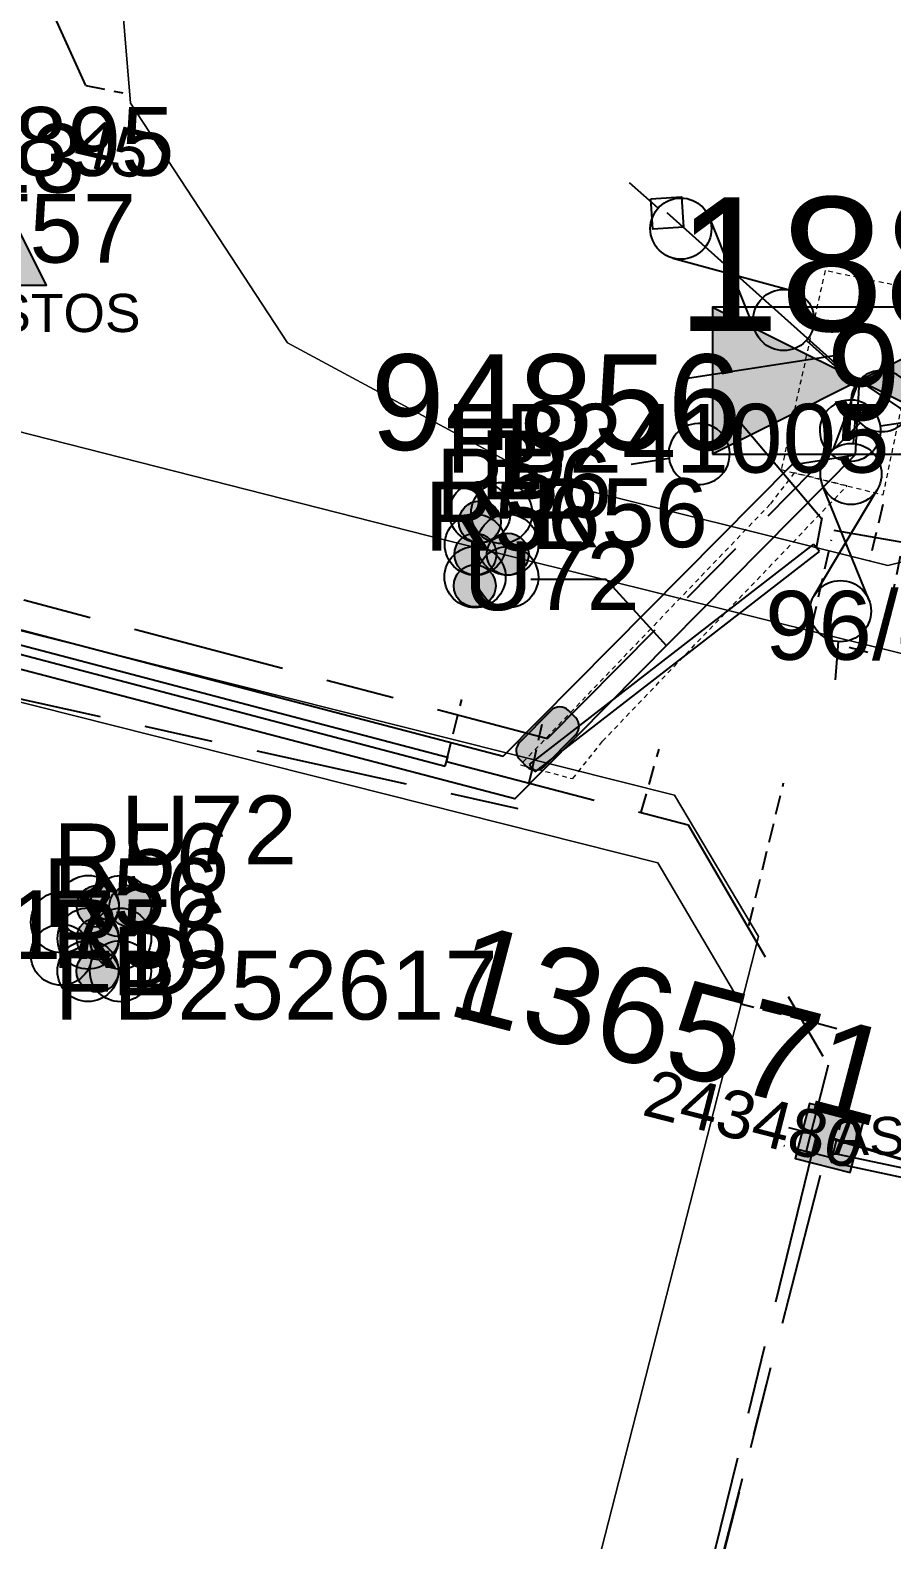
# Model space of a CAD drawing. Header units: metres. Extents: x 313711 to 315840, y 6256069 to 6257554.
# Drawn here: x 315258.96 to 315281.51, y 6256588.02 to 6256627.52 of the extents above; entities that cross this region are included whole.
import ezdxf
from ezdxf.enums import TextEntityAlignment as Align

# ---------------------------------------------------------------- set-up
doc = ezdxf.new("R2010")
doc.units = ezdxf.units.M
for name, pattern in [('Cable Exist UG', [8.2, 4, -1.2, 1.8, -1.2]), ('DASHED', [0.75, 0.5, -0.25]), ('HIDDEN', [0.375, 0.25, -0.125]), ('HIDDEN2', [0.1875, 0.125, -0.0625])]:
    doc.linetypes.add(name, pattern=pattern)
doc.layers.get('0').update_dxf_attribs({"color": 6})
for name, color, linetype in [('_User DUCT CONFIGS', 7, 'Continuous'), ('_User EARTHING', 7, 'Continuous'), ('Duct_SP_EXT', 7, 'Continuous'), ('Equip_HV_EXT', 7, 'Continuous'), ('Equip_LV_EXT', 7, 'Continuous'), ('Equip_SP_SL_EXT', 7, 'Continuous'), ('Mains_HV_EXT', 7, 'Continuous'), ('Mains_SL_EXT', 7, 'Continuous'), ('Services_SP_EXT', 7, 'Continuous'), ('Sub_SP_EXT', 7, 'Continuous'), ('SupportsUG_SP_LV_SL_EXT', 7, 'Continuous'), ('Trench_SP_EXT', 7, 'Continuous'), ('UG_Details_SP_MISC', 7, 'Continuous')]:
    doc.layers.add(name, color=color, linetype=linetype)
for name, color, linetype, lineweight in [('Cadastre Land Parcels_SP_EXT', 9, 'Continuous', 5), ('Cadastre Other Property_SP_EXT', 9, 'HIDDEN', 5), ('Cadastre Roads_SP_EXT', 9, 'Continuous', 5)]:
    doc.layers.add(name, color=color, linetype=linetype, lineweight=lineweight)
doc.layers.add('UNKNOWN_FEATURES', color=1, linetype='DASHED', plot=False)
doc.styles.add('COLUMN_LABEL', font='arial.ttf')
doc.styles.add('iecARIAL', font='arial.ttf', dxfattribs={"height": 2})
doc.styles.add('iecNAME', font='times.ttf')
doc.styles.add('POLE_LABEL', font='arial.ttf')
doc.styles.get("Standard").update_dxf_attribs({"font": 'arial.ttf'})
doc.styles.add('SWITCH_LABEL', font='arial.ttf', dxfattribs={"height": 2.5})

# ---------------------------------------------------------------- blocks, each defined once
blk = doc.blocks.new('SUB_PADMOUNT_EXT')
for points in [[(0, 0), (-3.84, 1.92), (-3.84, -1.92)], [(0, 0), (3.84, 1.92), (3.84, -1.92)]]:
    blk.add_hatch(color=256).paths.add_polyline_path(points)
for p, q in [((3.84, 1.92), (-3.84, -1.92)), ((-3.84, 1.92), (3.84, -1.92))]:
    blk.add_line(p, q)
blk.add_lwpolyline([(-3.84, -1.92), (3.84, -1.92), (3.84, 1.92), (-3.84, 1.92)], close=True)
for tag, height, flags, p in [('ASSET_NUM', 3.5, 8, (2, 2)), ('STREET_CODE', 0.2, 9, (1.5, 0)), ('CONSTRUCTED_VOLTAGE', 0.2, 9, (1.5, -0.2)), ('NO_PHASES', 0.2, 9, (1.5, -0.4)), ('OPERATING_VOLTAGE', 0.2, 9, (1.5, -0.6)), ('ORIENTATION', 0.2, 9, (1.5, -0.8)), ('OWNED_BY', 0.2, 9, (1.5, -1)), ('OPERATED_BY', 0.2, 9, (1.5, -1.2)), ('SECONDARY_VOLTAGE', 0.2, 9, (1.5, -1.6)), ('MAINTAINED_BY', 0.2, 9, (1.5, -1.4)), ('STATE', 0.2, 9, (1.5, -1.8)), ('PARENT', 0.2, 9, (1.5, -2)), ('SUBSTATION_TYPE', 0.2, 9, (1.5, -2.2)), ('USAGE', 0.2, 9, (1.5, -2.4)), ('LEGEND', 0.2, 9, (1.5, -2.6)), ('LOCATION', 0.2, 9, (1.5, -2.8)), ('STREETNAME', 0.2, 9, (1.5, -3)), ('SUBURB', 0.2, 9, (1.5, -3.2)), ('Z', 0.2, 1, (1.5, -3.6)), ('NOTES', 0.2, 9, (1.5, -3.4))]:
    blk.add_attdef(tag, text='', height=height, dxfattribs=dict(flags=flags)).set_placement(p, align=Align.MIDDLE_LEFT)
blk = doc.blocks.new('COLUMN_EXT')
blk.add_hatch(color=256).paths.add_polyline_path([(-1.485, 1.485), (-1.485, -1.485), (1.485, -1.485), (1.485, 1.485)])
blk.add_lwpolyline([(-1.485, -1.485), (1.485, -1.485), (1.485, 1.485), (-1.485, 1.485)], close=True)
for tag, height, style, flags, p in [('ASSET_NUM', 2.5, 'COLUMN_LABEL', 8, (2, 2)), ('STRUCTURE_PLANT_NUMBER', 0.2, 'POLE_LABEL', 9, (1.813, 0.031)), ('STREET_CODE', 0.2, 'COLUMN_LABEL', 9, (1.813, -0.2))]:
    blk.add_attdef(tag, text='', height=height, dxfattribs=dict(style=style, flags=flags)).set_placement(p, align=Align.MIDDLE_LEFT)
at = {"flags": 9}
for tag, p in [('OWNED_BY', (1.813, -0.6)), ('STATE', (1.813, -0.8)), ('COLUMN_TYPE', (1.813, -0.4)), ('STREETNAME', (1.813, -1.6)), ('USAGE', (1.813, -1)), ('LEGEND', (1.813, -1.2)), ('LOCATION', (1.813, -1.4)), ('SUBURB', (1.813, -1.8)), ('NOTES', (1.813, -2))]:
    blk.add_attdef(tag, text='', height=0.2, dxfattribs=at).set_placement(p, align=Align.MIDDLE_LEFT)
at = {"flags": 1}
blk.add_attdef('Z', (1.813, -2.351), '', height=0.2, dxfattribs=at)
blk = doc.blocks.new('DUCT_EXT')
blk.add_circle((0, 0.8), 0.8)
at = {"flags": 1}
blk.add_attdef('Z', (0, 0), '', height=0.2, dxfattribs=at)
at = {"flags": 9}
for tag, p in [('DUCT_CODE', (0, 0)), ('XSECT_TYPE', (0, -0.2)), ('FB_REFERENCE', (0, -0.4)), ('STATE', (0, -0.6)), ('NOTES', (0, -0.8))]:
    blk.add_attdef(tag, text='', height=0.2, dxfattribs=at).set_placement(p, align=Align.MIDDLE_LEFT)
blk = doc.blocks.new('SL_LANTERN_EXT')
at = {"lineweight": 40}
for p, q in [((0, 1.968), (0, 6.468)), ((-1.459, 5.676), (-1.061, 5.278)), ((1.458, 5.676), (1.06, 5.278)), ((-2.25, 4.218), (2.25, 4.218)), ((-1.459, 2.759), (-1.061, 3.157)), ((1.458, 2.759), (1.06, 3.157)), ((0, 0), (0, 2.721))]:
    blk.add_line(p, q, dxfattribs=at)
blk.add_circle((0, 4.218), 1.5, dxfattribs=at)
at = {"style": 'iecARIAL', "flags": 8}
blk.add_attdef('ASSET_NUM', (1.5, 1.5), '', height=2.5, dxfattribs=at)
for tag, p, height, flags in [('CONSTRUCTED_VOLTAGE', (0.981, -0.653), 0.2, 9), ('CONTROL_TYPE', (0.981, -0.853), 0.2, 9), ('LNUMBER', (2.181, -3.253), 2.5, 8), ('LANTERN_PURPOSE', (0.981, -1.053), 0.2, 9), ('LANTERN_TYPE', (0.981, -1.253), 0.2, 9), ('OPERATING_VOLTAGE', (0.981, -1.653), 0.2, 9), ('NO_PHASES', (0.981, -1.453), 0.2, 9), ('ORIENTATION', (0.981, -1.853), 0.2, 9), ('OWNED_BY', (0.981, -2.053), 0.2, 9), ('STATE', (0.981, -2.253), 0.2, 9), ('USAGE', (0.981, -2.453), 0.2, 9), ('CEXIST', (0.981, -2.653), 0.2, 9), ('CNEW', (0.981, -2.853), 0.2, 9), ('CNUMBER', (0.981, -3.053), 0.2, 9), ('CREMOVE', (0.981, -3.253), 0.2, 9), ('CREPLACE', (0.981, -3.453), 0.2, 9), ('LKINGHEIGHT', (0.981, -3.653), 0.2, 9), ('LBRACKET', (0.981, -3.853), 0.2, 9), ('LBRACKETVOCAB', (0.981, -4.053), 0.2, 9), ('LCATEGORY', (0.981, -4.253), 0.2, 9), ('LCHARGE1', (0.981, -4.453), 0.2, 9), ('LCHARGE1PERCENT', (0.981, -4.653), 0.2, 9), ('LCHARGE2', (0.981, -4.853), 0.2, 9), ('LCHARGE2PERCENT', (0.981, -5.053), 0.2, 9), ('LCHARGE3', (0.981, -5.253), 0.2, 9), ('LCHARGE3PERCENT', (0.981, -5.453), 0.2, 9), ('LEXIST', (0.981, -5.653), 0.2, 9), ('LLAMP', (0.981, -5.853), 0.2, 9), ('LLAMPVOCAB', (0.981, -6.053), 0.2, 9), ('LMAST', (0.981, -6.253), 0.2, 9), ('LMASTVOCAB', (0.981, -6.453), 0.2, 9), ('LNEW', (0.981, -6.653), 0.2, 9), ('LANTNUMBER', (0.981, -6.853), 0.2, 9), ('LOUTREACH', (0.981, -7.253), 0.2, 9), ('LOUTREACHVOCAB', (0.981, -7.453), 0.2, 9), ('LRATECODE', (0.981, -7.653), 0.2, 9), ('LREMOVE', (0.981, -7.853), 0.2, 9), ('LREPLACE', (0.981, -8.053), 0.2, 9), ('LTYPE', (0.981, -8.253), 0.2, 9), ('LTYPEVOCAB', (0.981, -8.453), 0.2, 9), ('LEGEND', (0.981, -8.653), 0.2, 9), ('LOCATION', (0.981, -8.853), 0.2, 9), ('STREETNAME', (0.981, -9.253), 0.2, 9), ('NOTES', (0.981, -9.053), 0.2, 9), ('SUBURB', (0.981, -9.453), 0.2, 1)]:
    blk.add_attdef(tag, p, '', height=height, dxfattribs=dict(flags=flags))
blk = doc.blocks.new('CCP_EXT')
at = {"flags": 9}
for tag, p in [('OWNED_BY', (0, -1)), ('USAGE', (0, -1.2)), ('LEGEND', (0, -1.4)), ('LIFE_SUPPORT', (0, -1.6)), ('STATE', (0, -1.8)), ('NOTES', (0, -2))]:
    blk.add_attdef(tag, text='', height=0.2, dxfattribs=at).set_placement(p, align=Align.MIDDLE_LEFT)
blk.add_wipeout([(0, 0.566), (0.566, 0), (0, -0.566), (-0.566, 0)])
blk.add_lwpolyline([(-0.566, 0), (0, 0.566), (0.566, 0), (0, -0.566), (-0.566, 0)])
at = {"flags": 1}
blk.add_attdef('Z', (0, 0), '', height=0.2, dxfattribs=at)
at = {"flags": 9}
for tag, p in [('CCP_TYPE', (0, 0)), ('CONSTRUCTED_VOLTAGE', (0, -0.2)), ('NO_PHASES', (0, -0.4)), ('OPERATING_VOLTAGE', (0, -0.6)), ('ORIENTATION', (0, -0.8))]:
    blk.add_attdef(tag, text='', height=0.2, dxfattribs=at).set_placement(p, align=Align.MIDDLE_LEFT)
blk = doc.blocks.new('HV_STJ_EXT')
h = blk.add_hatch(color=256)
edge = h.paths.add_edge_path()
edge.add_ellipse((-0.586, 0.131), major_axis=(0.226, 0.226), ratio=1, start_angle=45, end_angle=135)
edge.add_line((-0.906, 0.131), (-0.906, -0.131))
edge.add_ellipse((-0.586, -0.131), major_axis=(0.226, 0.226), ratio=1, start_angle=135, end_angle=225)
edge.add_line((-0.586, -0.451), (0.586, -0.451))
edge.add_ellipse((0.586, -0.131), major_axis=(-0.226, 0.226), ratio=1, start_angle=135, end_angle=225)
edge.add_line((0.906, -0.131), (0.906, 0.131))
edge.add_ellipse((0.586, 0.131), major_axis=(-0.226, 0.226), ratio=1, start_angle=225, end_angle=315)
edge.add_line((0.586, 0.451), (-0.586, 0.451))
blk.add_lwpolyline([(-0.906, 0.131), (-0.906, -0.131, 0.414214), (-0.586, -0.451), (0.586, -0.451, 0.414214), (0.906, -0.131), (0.906, 0.131, 0.414214), (0.586, 0.451), (-0.586, 0.451, 0.414214)], format="xyb", close=True)
for tag, flags, p in [('ORIENTATION', 9, (1.5, 0)), ('USAGE', 9, (1.5, -0.2)), ('LEGEND', 9, (1.5, -0.4)), ('Z', 1, (1.5, -0.8)), ('NOTES', 9, (1.5, -0.6))]:
    blk.add_attdef(tag, text='', height=0.2, dxfattribs=dict(flags=flags)).set_placement(p, align=Align.MIDDLE_LEFT)
blk = doc.blocks.new('WARNING_FEATURE_EXT')
h = blk.add_hatch(color=2)
h.dxf.hatch_style = 1
h.paths.add_polyline_path([(0.001, 1.995), (-0.994, -0.001), (0.997, -0.001)])
at = {"color": 18, "true_color": 0x000000}
blk.add_lwpolyline([(-0.994, -0.001), (0.001, 1.995), (0.997, -0.001)], close=True, dxfattribs=at)
at = {"color": 18, "true_color": 0x000000, "insert": (0.001, 0.872), "char_height": 1.5, "attachment_point": 5, "line_spacing_factor": 1.5, "style": 'iecNAME'}
blk.add_mtext_dynamic_manual_height_columns('!', width=1.5, gutter_width=4, heights=[0], dxfattribs=at)
at = {"color": 2, "flags": 1}
for tag, p in [('STATE', (1.191, 2.008)), ('HAZMAT_ID', (1.191, 0.723))]:
    blk.add_attdef(tag, p, '', height=0.8, dxfattribs=at)
at = {"color": 2}
blk.add_attdef('WARNING_TYPE', text='', height=1, dxfattribs=at).set_placement((-4.067, -1.217), (4.875, -1.217), align=Align.ALIGNED)
at = {"color": 2, "flags": 1}
blk.add_attdef('WARNING_DESC', text='', height=0.8, dxfattribs=at).set_placement((1.191, -0.562), align=Align.MIDDLE_CENTER)
blk = doc.blocks.new('LV_UG_DFUSE_CLOSED_EXT')
for points in [[(5.04, 0.726), (2.156, -0.717)], [(5.049, -0.707), (2.156, 0.717)], [(1, 0), (0, 0)], [(6.2, 0.013), (7.2, 0.013)]]:
    blk.add_lwpolyline(points)
for centre in [(1.8, 0), (5.4, 0.011)]:
    blk.add_circle(centre, 0.8)
at = {"flags": 9}
for tag, p in [('ACTUAL_STATUS', (0, 0)), ('CONSTRUCTED_VOLTAGE', (0, -0.2)), ('NO_PHASES', (0, -0.4)), ('OPERATING_VOLTAGE', (0, -0.6)), ('ORIENTATION', (0, -0.8)), ('STATE', (0, -1)), ('SWITCH_TYPE', (0, -1.2)), ('USAGE', (0, -1.4)), ('NOTES', (0, -1.6))]:
    blk.add_attdef(tag, text='', height=0.2, dxfattribs=at).set_placement(p, align=Align.MIDDLE_LEFT)
at = {"flags": 1}
blk.add_attdef('Z', (0, 0), '', height=0.2, dxfattribs=at)
blk = doc.blocks.new('SWG_HOLEC_SU_EXT')
blk.add_line((1.8, -2), (5.8, -2))
for points in [[(1.8, -0.8, 1), (1.8, 0.8, 1)], [(5.8, -0.8, 1), (5.8, 0.8, 1)]]:
    blk.add_lwpolyline(points, format="xyb", close=True)
for points in [[(1, 0), (0, 0)], [(6.6, 0), (7.6, 0)]]:
    blk.add_lwpolyline(points)
at = {"style": 'SWITCH_LABEL', "flags": 8}
blk.add_attdef('ASSET_NUM', text='', height=2.5, rotation=179.9544, dxfattribs=at).set_placement((-2.4, 0), align=Align.MIDDLE_LEFT)
at = {"flags": 1}
blk.add_attdef('Z', (0, 0), '', height=0.2, dxfattribs=at)
at = {"flags": 9}
for tag, p in [('ACTUAL_STATUS', (0, -0.4)), ('CONSTRUCTED_VOLTAGE', (0, -0.6)), ('NO_PHASES', (0, -0.8)), ('OPERATING_VOLTAGE', (0, -1)), ('ORIENTATION', (0, -1.2)), ('OWNED_BY', (0, -1.4)), ('PARENT', (0, -1.6)), ('STATE', (0, -1.8)), ('SWITCH_TYPE', (0, -2)), ('USAGE', (0, -2.2)), ('LOCATION', (0, -2.4)), ('STREETNAME', (0, -2.6)), ('SUBURB', (0, -2.8)), ('NOTES', (0, -3))]:
    blk.add_attdef(tag, text='', height=0.2, dxfattribs=at).set_placement(p, align=Align.MIDDLE_LEFT)
at = {"style": 'SWITCH_LABEL', "flags": 9}
blk.add_attdef('STREET_CODE', text='', height=0.2, dxfattribs=at).set_placement((0, -0.2), align=Align.MIDDLE_LEFT)
blk = doc.blocks.new('CABLE_LARGE_EXT')
h = blk.add_hatch(color=256)
edge = h.paths.add_edge_path()
edge.add_arc((0, 0.55), 0.55, 0, 360)
blk.add_circle((0, 0.55), 0.55)
at = {"flags": 1}
blk.add_attdef('Z', (0, 0), '', height=0.2, dxfattribs=at)
at = {"flags": 9}
for tag, p in [('COND_CODE', (0, 0)), ('STATE', (0, -0.4)), ('FB_REFERENCE', (0, -0.2)), ('XSECT_SIZE', (0, -0.6)), ('NOTES', (0, -0.8))]:
    blk.add_attdef(tag, text='', height=0.2, dxfattribs=at).set_placement(p, align=Align.MIDDLE_LEFT)

msp = doc.modelspace()

# ---------------------------------------------------------------- linework, layer by layer
at = {"layer": '_User DUCT CONFIGS'}
msp.add_lwpolyline([(315272.063, 6256613.154), (315274.023, 6256613.154), (315275.613, 6256611.41)], dxfattribs=at)
at = {"layer": 'Cadastre Land Parcels_SP_EXT', "linetype": 'Continuous'}
for points in [[(315408.258, 6256580.572), (315417.526, 6256614.376), (315401.137, 6256618.493), (315391.89, 6256584.684), (315375.68, 6256588.754), (315362.355, 6256592.101), (315382.232, 6256666.648), (315382.232, 6256666.648), (315365.915, 6256670.928), (315350.52, 6256610.79), (315346.809, 6256608.578), (315292.365, 6256622.212), (315291.61, 6256618.815), (315289.499, 6256609.304), (315280.001, 6256611.644), (315269.351, 6256614.301), (315253.819, 6256618.248), (315252.535, 6256613.358), (315275.822, 6256607.505), (315278.022, 6256603.809), (315277.568, 6256602.036), (315262.882, 6256544.759)], [(315260.702, 6256653.828), (315259.015, 6256644.306), (315262.685, 6256643.342), (315260.965, 6256633.084), (315261.582, 6256625.614), (315265.688, 6256619.344), (315272.288, 6256615.792), (315281.401, 6256613.511), (315284.7, 6256614.335)], [(315284.7, 6256614.335), (315281.401, 6256613.511), (315272.288, 6256615.792), (315272.288, 6256615.792), (315265.688, 6256619.344), (315261.582, 6256625.614), (315260.965, 6256633.084), (315262.685, 6256643.342), (315259.015, 6256644.306), (315257.415, 6256634.746), (315255.652, 6256625.19), (315253.819, 6256618.248), (315269.351, 6256614.301), (315280.001, 6256611.644), (315289.499, 6256609.304)]]:
    msp.add_lwpolyline(points, dxfattribs=at)
msp.add_lwpolyline([(315242.821, 6256613.94), (315237.826, 6256616.179), (315238.384, 6256618.462), (315235.163, 6256619.258), (315232.953, 6256619.791), (315217.06, 6256623.376), (315207.804, 6256625.471), (315199.554, 6256627.461), (315190.953, 6256629.507), (315185.745, 6256608.244), (315198.309, 6256605.316), (315198.315, 6256605.34), (315212.283, 6256602.136), (315233.121, 6256597.142), (315233.372, 6256598.178), (315240.481, 6256596.404), (315238.407, 6256587.827), (315253.607, 6256583.957), (315244.036, 6256545.698), (315258.434, 6256542.102), (315262.882, 6256544.759), (315277.568, 6256602.036), (315275.384, 6256605.731), (315242.821, 6256613.94)], close=True, dxfattribs=at)
at = {"layer": 'Cadastre Other Property_SP_EXT', "linetype": 'HIDDEN2'}
for points in [[(315278.614, 6256616.024), (315281.284, 6256615.364), (315282.389, 6256620.682), (315279.76, 6256621.23), (315278.614, 6256616.024)], [(315271.789, 6256608.299), (315273.157, 6256607.937), (315273.936, 6256608.916), (315280.335, 6256615.6), (315278.954, 6256615.94), (315278.321, 6256615.116), (315271.789, 6256608.299)]]:
    msp.add_lwpolyline(points, close=True, dxfattribs=at)
at = {"layer": 'Duct_SP_EXT'}
for p, q in [((315247.346, 6256614.177), (315269.821, 6256608.268)), ((315247.407, 6256614.409), (315269.882, 6256608.5)), ((315272.029, 6256608.305), (315279.466, 6256614.069)), ((315272.176, 6256608.115), (315279.613, 6256613.879)), ((315279.466, 6256614.069), (315279.539, 6256613.974)), ((315279.613, 6256613.879), (315279.539, 6256613.974)), ((315269.821, 6256608.268), (315269.851, 6256608.384)), ((315269.882, 6256608.5), (315269.851, 6256608.384)), ((315272.029, 6256608.305), (315272.102, 6256608.21)), ((315272.176, 6256608.115), (315272.102, 6256608.21)), ((315279.92, 6256597.901), (315279.945, 6256598.019)), ((315279.97, 6256598.136), (315279.945, 6256598.019)), ((315279.97, 6256598.136), (315291.701, 6256595.637)), ((315279.92, 6256597.901), (315291.651, 6256595.402))]:
    msp.add_line(p, q, dxfattribs=at)
at = {"layer": 'Mains_HV_EXT', "linetype": 'Cable Exist UG'}
for points in [[(315351.239, 6256624.45), (315352.586, 6256623.103), (315356.004, 6256620.822), (315356.004, 6256620.822), (315353.155, 6256608.907), (315347.7, 6256605.665), (315290.214, 6256620.185), (315287.012, 6256618.047), (315282.199, 6256617.322), (315280.657, 6256618.352)], [(315272.5, 6256608.986), (315279.976, 6256616.538), (315280.657, 6256618.352)], [(315253.765, 6256613.95), (315272.5, 6256608.986)], [(315256.879, 6256610.425), (315272.007, 6256607.096)]]:
    msp.add_lwpolyline(points, dxfattribs=at)
at = {"layer": 'Mains_SL_EXT', "linetype": 'Cable Exist UG'}
msp.add_lwpolyline([(315268.449, 6256553.978), (315279.886, 6256598.534)], dxfattribs=at)
at = {"layer": 'Services_SP_EXT'}
for points in [[(315280.656, 6256618.352), (315280.552, 6256616.409), (315271.645, 6256607.411), (315246.518, 6256613.989), (315245.513, 6256613.807), (315244.92, 6256613.167), (315239.499, 6256596.78), (315237.097, 6256597.375), (315235.935, 6256597.966)], [(315235.935, 6256597.966), (315237.448, 6256598.318), (315238.841, 6256597.973), (315244.039, 6256613.688), (315245.007, 6256614.731), (315246.557, 6256615.013), (315271.34, 6256608.524), (315278.891, 6256616.152), (315280.552, 6256616.409)]]:
    msp.add_lwpolyline(points, dxfattribs=at)
at = {"layer": 'Trench_SP_EXT', "linetype": 'Cable Exist UG'}
for points in [[(315260.415, 6256626.079), (315259.57, 6256627.943)], [(315279.678, 6256614.731), (315277.572, 6256617.214)], [(315279.539, 6256613.974), (315279.685, 6256614.772)], [(315281.902, 6256614.095), (315279.998, 6256614.434)], [(315269.851, 6256608.384), (315276.181, 6256606.727), (315276.181, 6256606.727), (315279.843, 6256600.442), (315279.267, 6256598.193), (315279.945, 6256598.019)], [(315272.102, 6256608.21), (315272.01, 6256607.836)], [(315279.427, 6256598.135), (315279.546, 6256598.621)], [(315268.711, 6256554.427), (315279.427, 6256598.135)]]:
    msp.add_lwpolyline(points, dxfattribs=at)
at = {"layer": 'UG_Details_SP_MISC', "linetype": 'Cable Exist UG', "flags": 128}
msp.add_lwpolyline([(315268.449, 6256553.609), (315278.443, 6256592.912)], dxfattribs=at)
at = {"layer": 'UNKNOWN_FEATURES'}
for points in [[(315260.415, 6256626.079), (315261.383, 6256625.883)], [(315281.274, 6256615.111), (315280.923, 6256613.63)], [(315279.423, 6256611.964), (315279.93, 6256614.188)], [(315281.339, 6256611.81), (315281.801, 6256614.078)], [(315280.876, 6256611.238), (315280.392, 6256611.37)], [(315269.851, 6256608.384), (315270.251, 6256610.009)], [(315272.102, 6256608.21), (315272.358, 6256609.36)], [(315274.952, 6256607.062), (315275.415, 6256608.71)], [(315277.766, 6256604.092), (315278.674, 6256607.824)], [(315280.798, 6256601.207), (315277.568, 6256602.036)], [(315278.802, 6256598.812), (315279.546, 6256598.621)], [(315279.945, 6256598.019), (315280.166, 6256598.881)], [(315279.427, 6256598.135), (315278.678, 6256598.328)]]:
    msp.add_lwpolyline(points, dxfattribs=at)

# ---------------------------------------------------------------- block references
at = {"layer": '_User DUCT CONFIGS'}
for name, p in [('DUCT_EXT', (315270.726, 6256614.105)), ('DUCT_EXT', (315271.298, 6256614.088)), ('CABLE_LARGE_EXT', (315270.726, 6256614.105)), ('DUCT_EXT', (315270.609, 6256613.258)), ('DUCT_EXT', (315271.456, 6256613.26)), ('CABLE_LARGE_EXT', (315270.609, 6256613.258)), ('CABLE_LARGE_EXT', (315271.456, 6256613.26)), ('DUCT_EXT', (315270.601, 6256612.412)), ('DUCT_EXT', (315271.457, 6256612.409)), ('CABLE_LARGE_EXT', (315270.592, 6256612.431))]:
    msp.add_blockref(name, p, dxfattribs=at)
for name, p, rotation in [('DUCT_EXT', (315261.279, 6256604.6), 89.74897637164274), ('CABLE_LARGE_EXT', (315261.279, 6256604.6), 90.27986287676657), ('DUCT_EXT', (315262.129, 6256604.596), 89.74897637164274), ('CABLE_LARGE_EXT', (315262.129, 6256604.596), 89.74897637164274), ('DUCT_EXT', (315260.577, 6256604.178), 89.74897637164274), ('DUCT_EXT', (315261.275, 6256603.75), 89.74897637164274), ('CABLE_LARGE_EXT', (315261.275, 6256603.75), 90.11950305054573), ('DUCT_EXT', (315262.125, 6256603.746), 89.74897637164274), ('DUCT_EXT', (315260.573, 6256603.328), 89.74897637164274), ('DUCT_EXT', (315261.271, 6256602.9), 89.74897637164274), ('DUCT_EXT', (315262.121, 6256602.896), 89.74897637164274), ('CABLE_LARGE_EXT', (315261.271, 6256602.9), 90.09557503480353)]:
    msp.add_blockref(name, p, dxfattribs=dict(at, rotation=rotation))
at = {"layer": '_User EARTHING'}
ref = msp.add_blockref('WARNING_FEATURE_EXT', (315258.383, 6256620.84), dxfattribs=at)
ref.add_attrib('WARNING_TYPE', 'ASBESTOS', (315254.317, 6256619.623), dxfattribs={"layer": '0', "color": 2, "height": 1})
ref = msp.add_blockref('WARNING_FEATURE_EXT', (315284.049, 6256599.303), dxfattribs=at)
ref.add_attrib('WARNING_TYPE', 'ASBESTOS', (315279.983, 6256598.086), dxfattribs={"layer": '0', "color": 2, "height": 1})
at = {"layer": 'Equip_HV_EXT'}
ref = msp.add_blockref('SWG_HOLEC_SU_EXT', (315282.199, 6256617.322), dxfattribs=dict(at, rotation=188.8146403022587))
ref.add_attrib('ASSET_NUM', '94857', dxfattribs={"layer": '0', "height": 2.5, "style": 'SWITCH_LABEL'}).set_placement((315279.8, 6256618.572), align=Align.MIDDLE_LEFT)
at = {"layer": 'Equip_HV_EXT', "rotation": 45.29112248570777}
msp.add_blockref('HV_STJ_EXT', (315272.5, 6256608.986), dxfattribs=at)
at = {"layer": 'Equip_LV_EXT', "rotation": 265.4260787494076}
msp.add_blockref('LV_UG_DFUSE_CLOSED_EXT', (315280.584, 6256617.704), dxfattribs=at)
at = {"layer": 'Equip_SP_SL_EXT'}
ref = msp.add_blockref('SL_LANTERN_EXT', (315279.886, 6256598.534), dxfattribs=dict(at, rotation=253.4540326320943))
ref.add_attrib('ASSET_NUM', '136571', dxfattribs={"layer": '0', "height": 2.5, "rotation": 345.3142, "style": 'iecARIAL'}).set_placement((315281.386, 6256600.034), align=Align.MIDDLE_RIGHT)
at = {"layer": 'Sub_SP_EXT'}
ref = msp.add_blockref('SUB_PADMOUNT_EXT', (315280.657, 6256618.352), dxfattribs=at)
ref.add_attrib('ASSET_NUM', '18826', dxfattribs={"layer": '0', "height": 3.5}).set_placement((315282.657, 6256618.602), align=Align.BOTTOM_CENTER)
at = {"layer": 'SupportsUG_SP_LV_SL_EXT'}
ref = msp.add_blockref('COLUMN_EXT', (315279.886, 6256598.534), dxfattribs=dict(at, xscale=0.5, yscale=0.5, zscale=0.5, rotation=75.60381900265183))
ref.add_attrib('ASSET_NUM', '243480', dxfattribs={"layer": '0', "height": 1.25, "rotation": 345.6038, "style": 'COLUMN_LABEL'}).set_placement((315280.886, 6256598.909), align=Align.TOP_RIGHT)

# ---------------------------------------------------------------- texts
at = {"layer": '_User DUCT CONFIGS'}
for s, p in [('FB895', (315255.325, 6256623.711)), ('FB1/13', (315252.283, 6256623.273)), ('T57', (315257.402, 6256621.44)), ('FB241005', (315269.842, 6256615.945)), ('B', (315270.726, 6256615.248)), ('D', (315271.178, 6256615.247)), ('R56', (315269.573, 6256614.771)), ('R56', (315272.086, 6256613.993)), ('R56', (315269.275, 6256613.907)), ('U72', (315270.299, 6256612.346)), ('U72', (315261.329, 6256605.694)), ('R56', (315259.555, 6256604.964)), ('R56', (315259.291, 6256604.052)), ('FB252617', (315249.57, 6256603.216)), ('R56', (315259.514, 6256602.978)), ('B', (315261.096, 6256602.267)), ('D', (315261.546, 6256602.267)), ('FB252617', (315259.591, 6256601.634))]:
    msp.add_text(s, height=1.8, dxfattribs=at).set_placement(p)
at = {"layer": 'Cadastre Land Parcels_SP_EXT'}
msp.add_text('45', height=1.25, rotation=346.801, dxfattribs=at).set_placement((315260.032, 6256624.038))
at = {"layer": 'Cadastre Other Property_SP_EXT'}
msp.add_text('96/4807/2', height=1.8, dxfattribs=at).set_placement((315278.19, 6256611.049))

# ---------------------------------------------------------------- next in the draw order: block references
at = {"layer": 'Services_SP_EXT', "rotation": 318.899183101013}
msp.add_blockref('CCP_EXT', (315275.628, 6256622.739), dxfattribs=at)

# ---------------------------------------------------------------- next in the draw order: linework, layer by layer
at = {"layer": 'Cadastre Roads_SP_EXT', "linetype": 'Continuous'}
msp.add_lwpolyline([(315259.015, 6256644.306), (315256.08, 6256645.071), (315253.805, 6256635.654), (315243.162, 6256638.329), (315241.986, 6256633.459), (315241.957, 6256633.337), (315240.926, 6256628.984), (315238.384, 6256618.462), (315237.826, 6256616.179), (315242.821, 6256613.94), (315275.384, 6256605.731), (315277.568, 6256602.036), (315278.022, 6256603.809), (315275.822, 6256607.505), (315252.535, 6256613.358), (315253.819, 6256618.248), (315255.652, 6256625.19), (315257.415, 6256634.746), (315259.015, 6256644.306)], close=True, dxfattribs=at)
at = {"layer": 'Services_SP_EXT'}
msp.add_lwpolyline([(315280.706, 6256618.198), (315275.628, 6256622.739)], dxfattribs=at)

# ---------------------------------------------------------------- next in the draw order: block references
at = {"layer": 'Equip_HV_EXT'}
ref = msp.add_blockref('SWG_HOLEC_SU_EXT', (315279.976, 6256616.538), dxfattribs=dict(at, rotation=45.29112297961343))
ref.add_attrib('ASSET_NUM', '94856', dxfattribs={"layer": '0', "height": 2.5, "style": 'SWITCH_LABEL'}).set_placement((315277.577, 6256617.788), align=Align.MIDDLE_RIGHT)
at = {"layer": 'Equip_LV_EXT', "rotation": 138.1975096926642}
msp.add_blockref('LV_UG_DFUSE_CLOSED_EXT', (315280.02, 6256618.739), dxfattribs=at)

doc.saveas('drawing.dxf')
